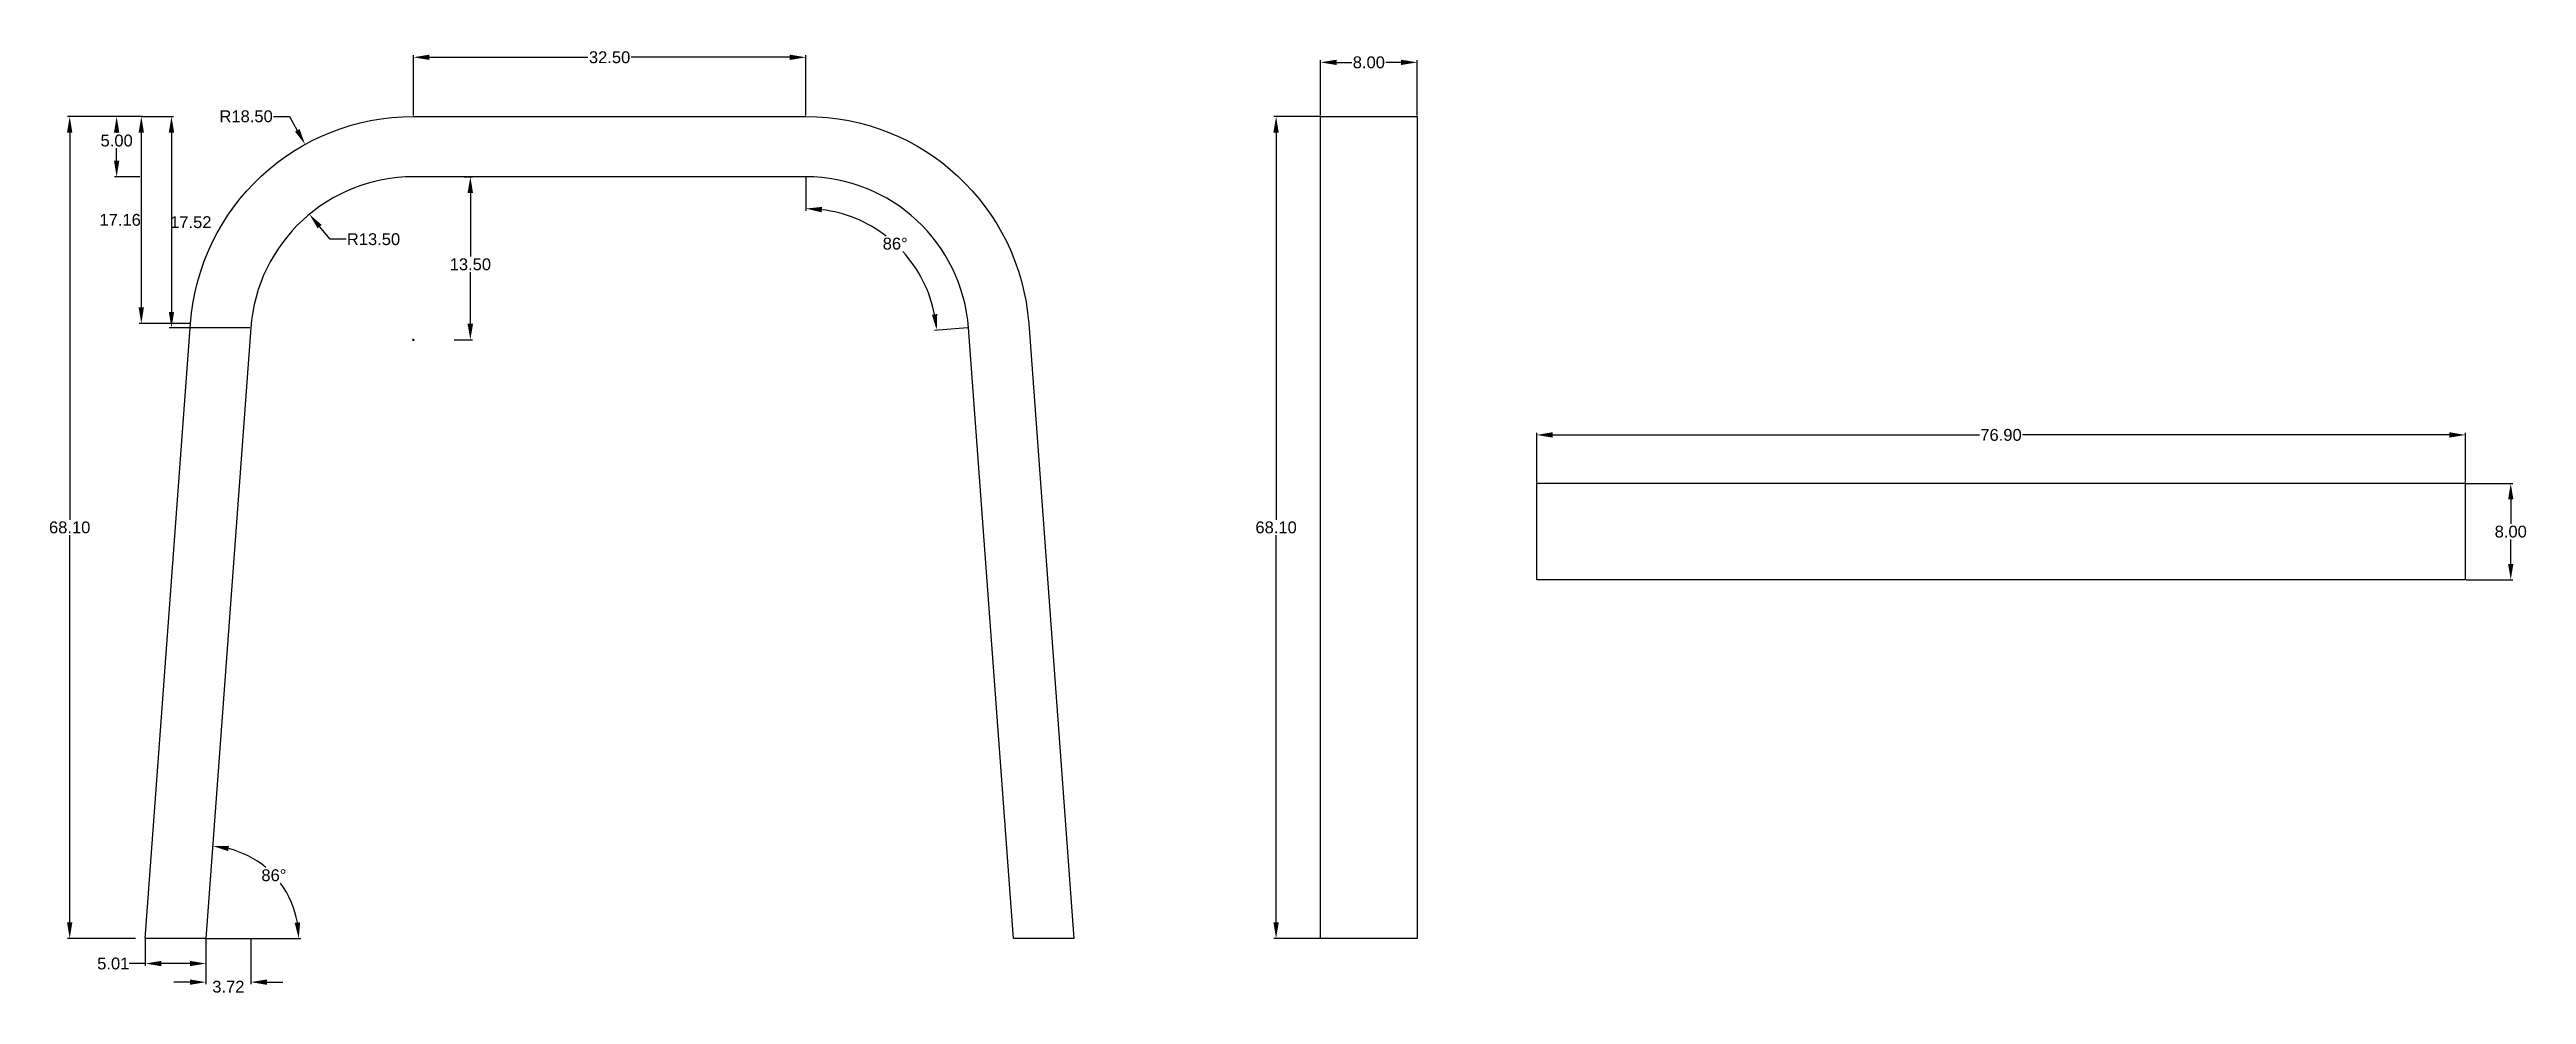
# Model space of a CAD drawing. Header units: centimetres. Extents: x 8 to 213, y 11 to 90.
import ezdxf

# ---------------------------------------------------------------- set-up
doc = ezdxf.new("R2010")
doc.units = ezdxf.units.CM
doc.header["$MEASUREMENT"] = 0
for name, color, linetype, lineweight in [('cotari', 50, 'Continuous', 30), ('vedere lateral', 30, 'Continuous', 25), ('vedere_fata', 130, 'Continuous', 25), ('vedere_sus', 210, 'Continuous', 25)]:
    doc.layers.add(name, color=color, linetype=linetype, lineweight=lineweight)
doc.styles.get("Standard").update_dxf_attribs({"font": 'arial.ttf'})
doc.dimstyles.get("Standard").update_dxf_attribs({"dimtxt": 0.98, "dimasz": 1.33, "dimexe": 0.18, "dimexo": 0.0625, "dimgap": 0.14, "dimtad": 0, "dimtih": 1, "dimtoh": 1, "dimzin": 0, "dimdsep": 46, "dimtxsty": 'Standard', "dimcen": 0.09, "dimadec": 0, "dimazin": 0, "dimtfac": 1, "dimtofl": 0, "dimtmove": 0, "dimatfit": 3, "dimfxl": 1, "dimtolj": 1, "dimtzin": 0, "dimarcsym": 0})

# ---------------------------------------------------------------- blocks, each defined once
blk = doc.blocks.new('*D28')
at = {"layer": 'cotari', "color": 0, "lineweight": -2, "transparency": 16777216}
for p, q in [((38.13, 84.1), (38.13, 89.11)), ((39.46, 88.93), (52.59, 88.93)), ((69.3, 88.93), (56.17, 88.93)), ((70.63, 84.1), (70.63, 89.11))]:
    blk.add_line(p, q, dxfattribs=at)
at = {"layer": 'cotari', "color": 0, "transparency": 16777216}
for points in [[(39.46, 89.15), (39.46, 88.71), (38.13, 88.93)], [(69.3, 89.15), (69.3, 88.71), (70.63, 88.93)]]:
    blk.add_solid(points, dxfattribs=at)
at = {"layer": 'Defpoints', "color": 0, "transparency": 16777216}
for p in [(70.63, 88.93), (38.13, 84.03), (70.63, 84.03)]:
    blk.add_point(p, dxfattribs=at)
at = {"layer": 'cotari', "color": 0, "transparency": 16777216, "insert": (54.38, 88.93), "char_height": 0.98, "attachment_point": 5}
blk.add_mtext('\\A1;32.50', dxfattribs=at)
blk = doc.blocks.new('*D30')
at = {"layer": 'cotari', "color": 0, "lineweight": -2, "transparency": 16777216}
for p, q in [((26.55, 84.04), (27.88, 84.04)), ((27.88, 84.04), (28.52, 82.88)), ((38.04, 65.53), (38.22, 65.53)), ((38.13, 65.44), (38.13, 65.62))]:
    blk.add_line(p, q, dxfattribs=at)
at = {"layer": 'cotari', "color": 0, "transparency": 16777216}
blk.add_solid([(28.71, 82.99), (28.33, 82.77), (29.16, 81.72)], dxfattribs=at)
at = {"layer": 'Defpoints', "color": 0, "transparency": 16777216}
for p in [(29.16, 81.72), (38.13, 65.53)]:
    blk.add_point(p, dxfattribs=at)
at = {"layer": 'cotari', "color": 0, "transparency": 16777216, "insert": (24.28, 84.04), "char_height": 0.98, "attachment_point": 5}
blk.add_mtext('\\A1;R18.50', dxfattribs=at)
blk = doc.blocks.new('*D31')
at = {"layer": 'cotari', "color": 0, "lineweight": -2, "transparency": 16777216}
for p, q in [((31.24, 73.86), (30.37, 74.91)), ((32.57, 73.86), (31.24, 73.86))]:
    blk.add_line(p, q, dxfattribs=at)
at = {"layer": 'cotari', "color": 0, "transparency": 16777216}
blk.add_solid([(30.54, 75.05), (30.2, 74.77), (29.52, 75.93)], dxfattribs=at)
at = {"layer": 'Defpoints', "color": 0, "transparency": 16777216}
for p in [(29.52, 75.93), (38.13, 65.53)]:
    blk.add_point(p, dxfattribs=at)
at = {"layer": 'cotari', "color": 0, "transparency": 16777216, "insert": (34.83, 73.86), "char_height": 0.98, "attachment_point": 5}
blk.add_mtext('\\A1;R13.50', dxfattribs=at)
blk = doc.blocks.new('*D32')
at = {"layer": 'cotari', "color": 0, "lineweight": -2, "transparency": 16777216}
for p, q in [((15.28, 84.03), (9.49, 84.03)), ((9.67, 82.7), (9.67, 50.63)), ((9.67, 17.27), (9.67, 49.35)), ((15.13, 15.94), (9.49, 15.94))]:
    blk.add_line(p, q, dxfattribs=at)
at = {"layer": 'cotari', "color": 0, "transparency": 16777216}
for points in [[(9.45, 82.7), (9.89, 82.7), (9.67, 84.03)], [(9.45, 17.27), (9.89, 17.27), (9.67, 15.94)]]:
    blk.add_solid(points, dxfattribs=at)
at = {"layer": 'Defpoints', "color": 0, "transparency": 16777216}
for p in [(15.35, 84.03), (9.67, 15.94), (15.19, 15.94)]:
    blk.add_point(p, dxfattribs=at)
at = {"layer": 'cotari', "color": 0, "transparency": 16777216, "insert": (9.67, 49.99), "char_height": 0.98, "attachment_point": 5}
blk.add_mtext('\\A1;68.10', dxfattribs=at)
blk = doc.blocks.new('*D34')
at = {"layer": 'cotari', "color": 0, "lineweight": -2, "transparency": 16777216}
blk.add_line((21.01, 15.94), (28.82, 15.94), dxfattribs=at)
for start, end in [(49.8086, 75.8768), (9.9157, 36.6876)]:
    blk.add_arc((20.95, 15.94), 7.69, start, end, dxfattribs=at)
at = {"layer": 'cotari', "color": 0, "transparency": 16777216}
for points in [[(22.79, 23.18), (22.86, 23.62), (21.51, 23.61)], [(28.75, 17.28), (28.3, 17.24), (28.64, 15.94)]]:
    blk.add_solid(points, dxfattribs=at)
at = {"layer": 'Defpoints', "color": 0, "transparency": 16777216}
for p in [(24.67, 66.51), (27.7, 19.62), (15.93, 15.94), (20.95, 15.94), (20.95, 15.94)]:
    blk.add_point(p, dxfattribs=at)
at = {"layer": 'cotari', "color": 0, "transparency": 16777216, "insert": (26.58, 21.18), "char_height": 0.98, "attachment_point": 5}
blk.add_mtext('\\A1;86°', dxfattribs=at)
blk = doc.blocks.new('*D35')
at = {"layer": 'cotari', "color": 0, "lineweight": -2, "transparency": 16777216}
for p, q in [((70.63, 78.97), (70.63, 76.22)), ((84.03, 66.51), (81.29, 66.31))]:
    blk.add_line(p, q, dxfattribs=at)
for start, end in [(52.3013, 82.9813), (11.1769, 42.3262)]:
    blk.add_arc((70.63, 65.53), 10.86, start, end, dxfattribs=at)
at = {"layer": 'cotari', "color": 0, "transparency": 16777216}
for points in [[(71.94, 76.09), (71.97, 76.54), (70.63, 76.4)], [(81.51, 67.67), (81.07, 67.61), (81.47, 66.32)]]:
    blk.add_solid(points, dxfattribs=at)
at = {"layer": 'Defpoints', "color": 0, "transparency": 16777216}
for p in [(70.63, 79.03), (79.77, 71.41), (84.1, 66.51), (70.63, 65.53)]:
    blk.add_point(p, dxfattribs=at)
at = {"layer": 'cotari', "color": 0, "transparency": 16777216, "insert": (78.03, 73.49), "char_height": 0.98, "attachment_point": 5}
blk.add_mtext('\\A1;86°', dxfattribs=at)
blk = doc.blocks.new('*D36')
at = {"layer": 'cotari', "color": 0, "lineweight": -2, "transparency": 16777216}
for p, q in [((42.34, 79.03), (43.03, 79.03)), ((42.85, 77.7), (42.85, 72.42)), ((42.85, 66.86), (42.85, 71.14)), ((41.52, 65.53), (43.03, 65.53))]:
    blk.add_line(p, q, dxfattribs=at)
at = {"layer": 'cotari', "color": 0, "transparency": 16777216}
for points in [[(42.62, 77.7), (43.07, 77.7), (42.85, 79.03)], [(42.62, 66.86), (43.07, 66.86), (42.85, 65.53)]]:
    blk.add_solid(points, dxfattribs=at)
at = {"layer": 'Defpoints', "color": 0, "transparency": 16777216}
for p in [(42.27, 79.03), (41.46, 65.53), (42.85, 65.53)]:
    blk.add_point(p, dxfattribs=at)
at = {"layer": 'cotari', "color": 0, "transparency": 16777216, "insert": (42.85, 71.78), "char_height": 0.98, "attachment_point": 5}
blk.add_mtext('\\A1;13.50', dxfattribs=at)
blk = doc.blocks.new('*D37')
at = {"layer": 'cotari', "color": 0, "lineweight": -2, "transparency": 16777216}
for p, q in [((15.5, 84.03), (13.38, 84.03)), ((13.56, 82.7), (13.56, 82.67)), ((13.56, 80.36), (13.56, 81.39)), ((15.47, 79.03), (13.38, 79.03))]:
    blk.add_line(p, q, dxfattribs=at)
at = {"layer": 'cotari', "color": 0, "transparency": 16777216}
for points in [[(13.34, 82.7), (13.78, 82.7), (13.56, 84.03)], [(13.34, 80.36), (13.78, 80.36), (13.56, 79.03)]]:
    blk.add_solid(points, dxfattribs=at)
at = {"layer": 'Defpoints', "color": 0, "transparency": 16777216}
for p in [(15.57, 84.03), (13.56, 79.03), (15.53, 79.03)]:
    blk.add_point(p, dxfattribs=at)
at = {"layer": 'cotari', "color": 0, "transparency": 16777216, "insert": (13.56, 82.03), "char_height": 0.98, "attachment_point": 5}
blk.add_mtext('\\A1;5.00', dxfattribs=at)
blk = doc.blocks.new('*D38')
at = {"layer": 'cotari', "color": 0, "lineweight": -2, "transparency": 16777216}
for p, q in [((15.93, 15.88), (15.93, 13.69)), ((20.95, 15.88), (20.95, 13.69)), ((15.93, 13.87), (14.6, 13.87)), ((19.62, 13.87), (17.26, 13.87))]:
    blk.add_line(p, q, dxfattribs=at)
at = {"layer": 'cotari', "color": 0, "transparency": 16777216}
for points in [[(17.26, 14.09), (17.26, 13.65), (15.93, 13.87)], [(19.62, 14.09), (19.62, 13.65), (20.95, 13.87)]]:
    blk.add_solid(points, dxfattribs=at)
at = {"layer": 'Defpoints', "color": 0, "transparency": 16777216}
for p in [(15.93, 15.94), (20.95, 15.94), (15.93, 13.87)]:
    blk.add_point(p, dxfattribs=at)
at = {"layer": 'cotari', "color": 0, "transparency": 16777216, "insert": (13.28, 13.87), "char_height": 0.98, "attachment_point": 5}
blk.add_mtext('\\A1;5.01', dxfattribs=at)
blk = doc.blocks.new('*D39')
at = {"layer": 'cotari', "color": 0, "lineweight": -2, "transparency": 16777216}
for p, q in [((15.69, 84.03), (15.42, 84.03)), ((15.6, 82.7), (15.6, 68.21)), ((19.62, 66.88), (15.42, 66.88))]:
    blk.add_line(p, q, dxfattribs=at)
at = {"layer": 'cotari', "color": 0, "transparency": 16777216}
for points in [[(15.38, 82.7), (15.82, 82.7), (15.6, 84.03)], [(15.38, 68.21), (15.82, 68.21), (15.6, 66.88)]]:
    blk.add_solid(points, dxfattribs=at)
at = {"layer": 'Defpoints', "color": 0, "transparency": 16777216}
for p in [(15.75, 84.03), (15.6, 66.88), (19.68, 66.88)]:
    blk.add_point(p, dxfattribs=at)
at = {"layer": 'cotari', "color": 0, "transparency": 16777216, "insert": (13.85, 75.46), "char_height": 0.98, "attachment_point": 5}
blk.add_mtext('\\A1;17.16', dxfattribs=at)
blk = doc.blocks.new('*D40')
at = {"layer": 'cotari', "color": 0, "lineweight": -2, "transparency": 16777216}
for p, q in [((15.62, 84.03), (18.28, 84.03)), ((18.1, 82.7), (18.1, 67.84)), ((24.6, 66.51), (17.92, 66.51))]:
    blk.add_line(p, q, dxfattribs=at)
at = {"layer": 'cotari', "color": 0, "transparency": 16777216}
for points in [[(17.88, 82.7), (18.32, 82.7), (18.1, 84.03)], [(17.88, 67.84), (18.32, 67.84), (18.1, 66.51)]]:
    blk.add_solid(points, dxfattribs=at)
at = {"layer": 'Defpoints', "color": 0, "transparency": 16777216}
for p in [(15.56, 84.03), (18.1, 66.51), (24.67, 66.51)]:
    blk.add_point(p, dxfattribs=at)
at = {"layer": 'cotari', "color": 0, "transparency": 16777216, "insert": (19.7, 75.27), "char_height": 0.98, "attachment_point": 5}
blk.add_mtext('\\A1;17.52', dxfattribs=at)
blk = doc.blocks.new('*D41')
at = {"layer": 'cotari', "color": 0, "lineweight": -2, "transparency": 16777216}
for p, q in [((131.15, 53.71), (131.15, 57.83)), ((132.48, 57.65), (167.81, 57.65)), ((206.72, 57.65), (171.39, 57.65)), ((208.05, 53.71), (208.05, 57.83))]:
    blk.add_line(p, q, dxfattribs=at)
at = {"layer": 'cotari', "color": 0, "transparency": 16777216}
for points in [[(132.48, 57.88), (132.48, 57.43), (131.15, 57.65)], [(206.72, 57.88), (206.72, 57.43), (208.05, 57.65)]]:
    blk.add_solid(points, dxfattribs=at)
at = {"layer": 'Defpoints', "color": 0, "transparency": 16777216}
for p in [(208.05, 57.65), (131.15, 53.64), (208.05, 53.64)]:
    blk.add_point(p, dxfattribs=at)
at = {"layer": 'cotari', "color": 0, "transparency": 16777216, "insert": (169.6, 57.65), "char_height": 0.98, "attachment_point": 5}
blk.add_mtext('\\A1;76.90', dxfattribs=at)
blk = doc.blocks.new('*D42')
at = {"layer": 'cotari', "color": 0, "lineweight": -2, "transparency": 16777216}
for p, q in [((208.11, 53.64), (211.99, 53.64)), ((211.81, 52.31), (211.81, 50.28)), ((211.81, 46.97), (211.81, 49)), ((208.11, 45.64), (211.99, 45.64))]:
    blk.add_line(p, q, dxfattribs=at)
at = {"layer": 'cotari', "color": 0, "transparency": 16777216}
for points in [[(211.59, 52.31), (212.03, 52.31), (211.81, 53.64)], [(211.59, 46.97), (212.03, 46.97), (211.81, 45.64)]]:
    blk.add_solid(points, dxfattribs=at)
at = {"layer": 'Defpoints', "color": 0, "transparency": 16777216}
for p in [(208.05, 53.64), (211.81, 53.64), (208.05, 45.64)]:
    blk.add_point(p, dxfattribs=at)
at = {"layer": 'cotari', "color": 0, "transparency": 16777216, "insert": (211.81, 49.64), "char_height": 0.98, "attachment_point": 5}
blk.add_mtext('\\A1;8.00', dxfattribs=at)
blk = doc.blocks.new('*D43')
at = {"layer": 'cotari', "color": 0, "lineweight": -2, "transparency": 16777216}
for p, q in [((113.18, 84.03), (109.39, 84.03)), ((109.57, 82.7), (109.57, 50.63)), ((109.57, 17.27), (109.57, 49.35)), ((113.18, 15.94), (109.39, 15.94))]:
    blk.add_line(p, q, dxfattribs=at)
at = {"layer": 'cotari', "color": 0, "transparency": 16777216}
for points in [[(109.35, 82.7), (109.79, 82.7), (109.57, 84.03)], [(109.35, 17.27), (109.79, 17.27), (109.57, 15.94)]]:
    blk.add_solid(points, dxfattribs=at)
at = {"layer": 'Defpoints', "color": 0, "transparency": 16777216}
for p in [(109.57, 84.03), (113.25, 84.03), (113.25, 15.94)]:
    blk.add_point(p, dxfattribs=at)
at = {"layer": 'cotari', "color": 0, "transparency": 16777216, "insert": (109.57, 49.99), "char_height": 0.98, "attachment_point": 5}
blk.add_mtext('\\A1;68.10', dxfattribs=at)
blk = doc.blocks.new('*D44')
at = {"layer": 'cotari', "color": 0, "lineweight": -2, "transparency": 16777216}
for p, q in [((113.25, 84.1), (113.25, 88.69)), ((114.58, 88.51), (115.83, 88.51)), ((119.92, 88.51), (118.66, 88.51)), ((121.25, 84.1), (121.25, 88.69))]:
    blk.add_line(p, q, dxfattribs=at)
at = {"layer": 'cotari', "color": 0, "transparency": 16777216}
for points in [[(114.58, 88.73), (114.58, 88.29), (113.25, 88.51)], [(119.92, 88.73), (119.92, 88.29), (121.25, 88.51)]]:
    blk.add_solid(points, dxfattribs=at)
at = {"layer": 'Defpoints', "color": 0, "transparency": 16777216}
for p in [(121.25, 88.51), (113.25, 84.03), (121.25, 84.03)]:
    blk.add_point(p, dxfattribs=at)
at = {"layer": 'cotari', "color": 0, "transparency": 16777216, "insert": (117.25, 88.51), "char_height": 0.98, "attachment_point": 5}
blk.add_mtext('\\A1;8.00', dxfattribs=at)
blk = doc.blocks.new('*D46')
at = {"layer": 'cotari', "color": 0, "lineweight": -2, "transparency": 16777216}
for p, q in [((20.95, 15.88), (20.95, 12.15)), ((24.67, 15.88), (24.67, 12.15)), ((19.62, 12.33), (18.29, 12.33)), ((26, 12.33), (27.33, 12.33))]:
    blk.add_line(p, q, dxfattribs=at)
at = {"layer": 'cotari', "color": 0, "transparency": 16777216}
for points in [[(19.62, 12.55), (19.62, 12.11), (20.95, 12.33)], [(26, 12.55), (26, 12.11), (24.67, 12.33)]]:
    blk.add_solid(points, dxfattribs=at)
at = {"layer": 'Defpoints', "color": 0, "transparency": 16777216}
for p in [(20.95, 15.94), (24.67, 15.94), (24.67, 12.33)]:
    blk.add_point(p, dxfattribs=at)
at = {"layer": 'cotari', "color": 0, "transparency": 16777216, "insert": (22.81, 11.95), "char_height": 0.98, "attachment_point": 5}
blk.add_mtext('\\A1;3.72', dxfattribs=at)

msp = doc.modelspace()

# ---------------------------------------------------------------- linework, layer by layer
at = {"layer": 'vedere lateral'}
msp.add_lwpolyline([(113.246, 84.033), (121.246, 84.033), (121.246, 15.938), (113.246, 15.938)], close=True, dxfattribs=at)
at = {"layer": 'vedere_fata'}
msp.add_lwpolyline([(38.131, 84.033), (70.631, 84.033, -0.3930773), (89.082, 66.877), (92.83, 15.938), (87.816, 15.938), (84.095, 66.512, 0.3931136), (70.631, 79.033), (38.131, 79.033, 0.3931136), (24.666, 66.512), (20.946, 15.938), (15.932, 15.938), (19.68, 66.877, -0.3930773)], format="xyb", close=True, dxfattribs=at)
at = {"layer": 'vedere_sus'}
msp.add_lwpolyline([(131.149, 53.645), (208.049, 53.645), (208.049, 45.645), (131.149, 45.645)], close=True, dxfattribs=at)

# ---------------------------------------------------------------- dimensions: what is measured, and where the dimension line sits
at = {"layer": 'cotari'}
for base, p1, p2, angle, picture, middle in [((70.631, 88.93), (38.131, 84.033), (70.631, 84.033), 0, '*D28', (54.381, 88.93)), ((121.246, 88.509), (113.246, 84.033), (121.246, 84.033), 0, '*D44', (117.246, 88.509)), ((9.6722, 15.9379), (15.3454, 84.0332), (15.1877, 15.9379), 90, '*D32', (9.6722, 49.9855)), ((109.5687, 84.0332), (113.246, 15.9379), (113.246, 84.0332), 90, '*D43', (109.5687, 49.9855)), ((208.049, 57.654), (131.149, 53.645), (208.049, 53.645), 0, '*D41', (169.599, 57.654)), ((211.812, 53.645), (208.049, 45.645), (208.049, 53.645), 90, '*D42', (211.812, 49.645)), ((15.932, 13.871), (20.946, 15.938), (15.932, 15.938), 0, '*D38', (13.284, 13.871))]:
    dim = msp.add_linear_dim(base=base, p1=p1, p2=p2, angle=angle, dimstyle='Standard', dxfattribs=at)
    dim.commit()
    dim.dimension.update_dxf_attribs({"geometry": picture, "text_midpoint": middle})
dim = msp.add_radius_dim(center=(38.131, 65.533), mpoint=(29.164, 81.715), dimstyle='Standard', dxfattribs=at)
dim.commit()
dim.dimension.update_dxf_attribs({"geometry": '*D30', "text_midpoint": (24.284, 84.042)})
dim = msp.add_linear_dim(base=(15.602, 66.877), p1=(15.752, 84.033), p2=(19.68, 66.877), angle=90, dimstyle='Standard', override={"dimtad": 3}, dxfattribs=at)
dim.commit()
dim.dimension.update_dxf_attribs({"geometry": '*D39', "text_midpoint": (13.855, 75.455)})
for base, p1, p2, picture, middle in [((13.558, 79.033), (15.565, 84.033), (15.529, 79.033), '*D37', (13.558, 82.034)), ((42.846, 65.533), (42.273, 79.033), (41.458, 65.533), '*D36', (42.846, 71.783))]:
    dim = msp.add_linear_dim(base=base, p1=p1, p2=p2, angle=90, dimstyle='Standard', dxfattribs=at)
    dim.commit()
    dim.dimension.update_dxf_attribs({"geometry": picture, "text_midpoint": middle, "dimtype": 160})
for base, p1, p2, angle, override, picture, middle in [((18.098, 66.512), (15.556, 84.033), (24.666, 66.512), 90, {"dimtmove": 2}, '*D40', (19.7, 75.273)), ((24.666, 12.332), (20.946, 15.938), (24.666, 15.938), 0, {"dimtad": 3, "dimtmove": 2}, '*D46', (22.806, 11.952))]:
    dim = msp.add_linear_dim(base=base, p1=p1, p2=p2, angle=angle, dimstyle='Standard', override=override, dxfattribs=at)
    dim.commit()
    dim.dimension.update_dxf_attribs({"geometry": picture, "text_midpoint": middle, "dimtype": 160})
dim = msp.add_angular_dim_3p(base=(79.766, 71.414), center=(70.631, 65.533), p1=(84.095, 66.512), p2=(70.631, 79.033), dimstyle='Standard', dxfattribs=at)
dim.commit()
dim.dimension.update_dxf_attribs({"geometry": '*D35', "text_midpoint": (78.029, 73.489)})
dim = msp.add_radius_dim(center=(38.131, 65.533), mpoint=(29.522, 75.932), dimstyle='Standard', dxfattribs=at)
dim.commit()
dim.dimension.update_dxf_attribs({"geometry": '*D31', "text_midpoint": (34.832, 73.855), "dimtype": 164})
dim = msp.add_angular_dim_2l(base=(27.702, 19.621), line1=((20.946, 15.938), (15.932, 15.938)), line2=((24.666, 66.512), (20.946, 15.938)), dimstyle='Standard', dxfattribs=at)
dim.commit()
dim.dimension.update_dxf_attribs({"geometry": '*D34', "text_midpoint": (26.583, 21.175)})

doc.saveas('drawing.dxf')
